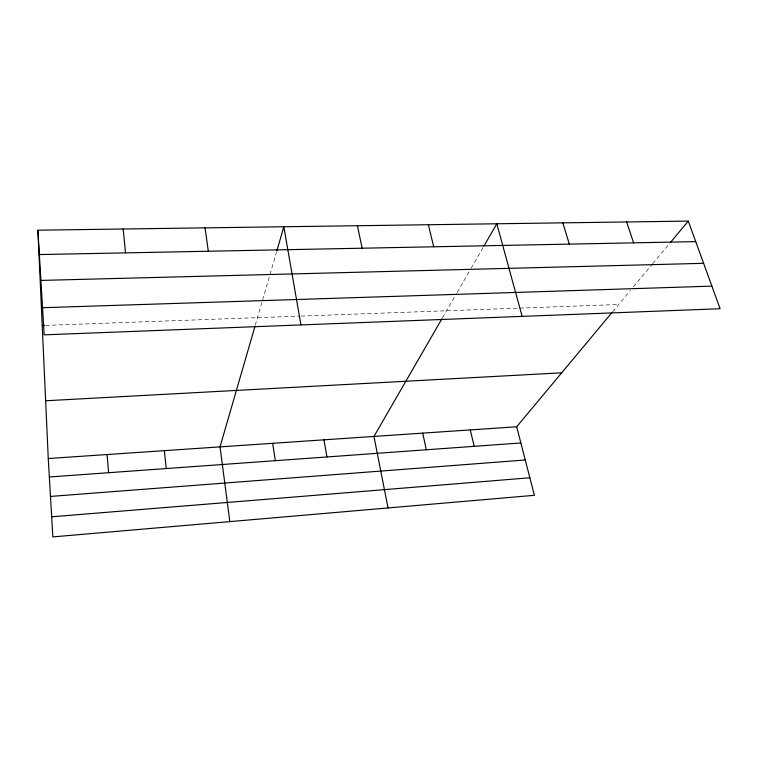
<?xml version="1.0" encoding="UTF-8"?>
<svg xmlns="http://www.w3.org/2000/svg" width="758" height="758" viewBox="0 0 758 758"><rect width="100%" height="100%" fill="white"/><g stroke="black" fill="none" stroke-linecap="round" stroke-linejoin="round"><path stroke-width="0.57" stroke-dasharray="3.79 2.84" d="M255.266 325.315L276.499 252.082M442.454 317.867L456.6 293.365M457.197 292.342L470.557 269.204M471.135 268.209L483.31 247.127M612.635 311.756L630.485 290.361M633.432 286.827L652.003 264.57M652.752 263.68L669.835 243.204M45.764 325.371L300.064 316.105M301.248 316.067L618.689 304.508"/><path stroke-width="1.14" d="M254.953 326.404L220.028 446.879L229.835 521.618M276.812 250.983L283.833 226.756L300.945 324.926M441.867 318.881L373.959 436.437L388.039 507.945M483.898 246.113L496.803 223.781L522.139 316.38M516.672 426.763L534.39 495.306L52.852 536.901L48.256 458.524L516.672 426.763L611.877 312.656M670.574 242.323L688.283 221.099L720.1 308.733L44.172 334.846L37.9 230.195L688.283 221.099M51.667 516.804L529.861 477.777M50.483 496.433L525.256 459.983M49.336 476.99L520.86 442.956M45.641 400.764L561.687 372.813M42.221 325.504L44.58 325.419M42.543 307.71L711.895 286.126M40.913 280.422L703.614 263.32M39.359 254.574L695.73 241.622M626.639 221.961L633.612 242.844M562.843 222.852L569.315 244.114M428.374 224.738L433.699 246.795M470.273 429.909L474.186 446.32M422.708 433.131L426.337 449.778M357.435 225.732L362.116 248.207M323.96 439.829L326.963 456.951M272.662 443.307L275.334 460.674M205.077 227.864L208.298 251.239M164.334 450.65L166.267 468.548M123.166 229.011L125.544 252.869M107.105 454.535L108.621 472.708M37.9 230.195L48.256 458.524"/></g></svg>
